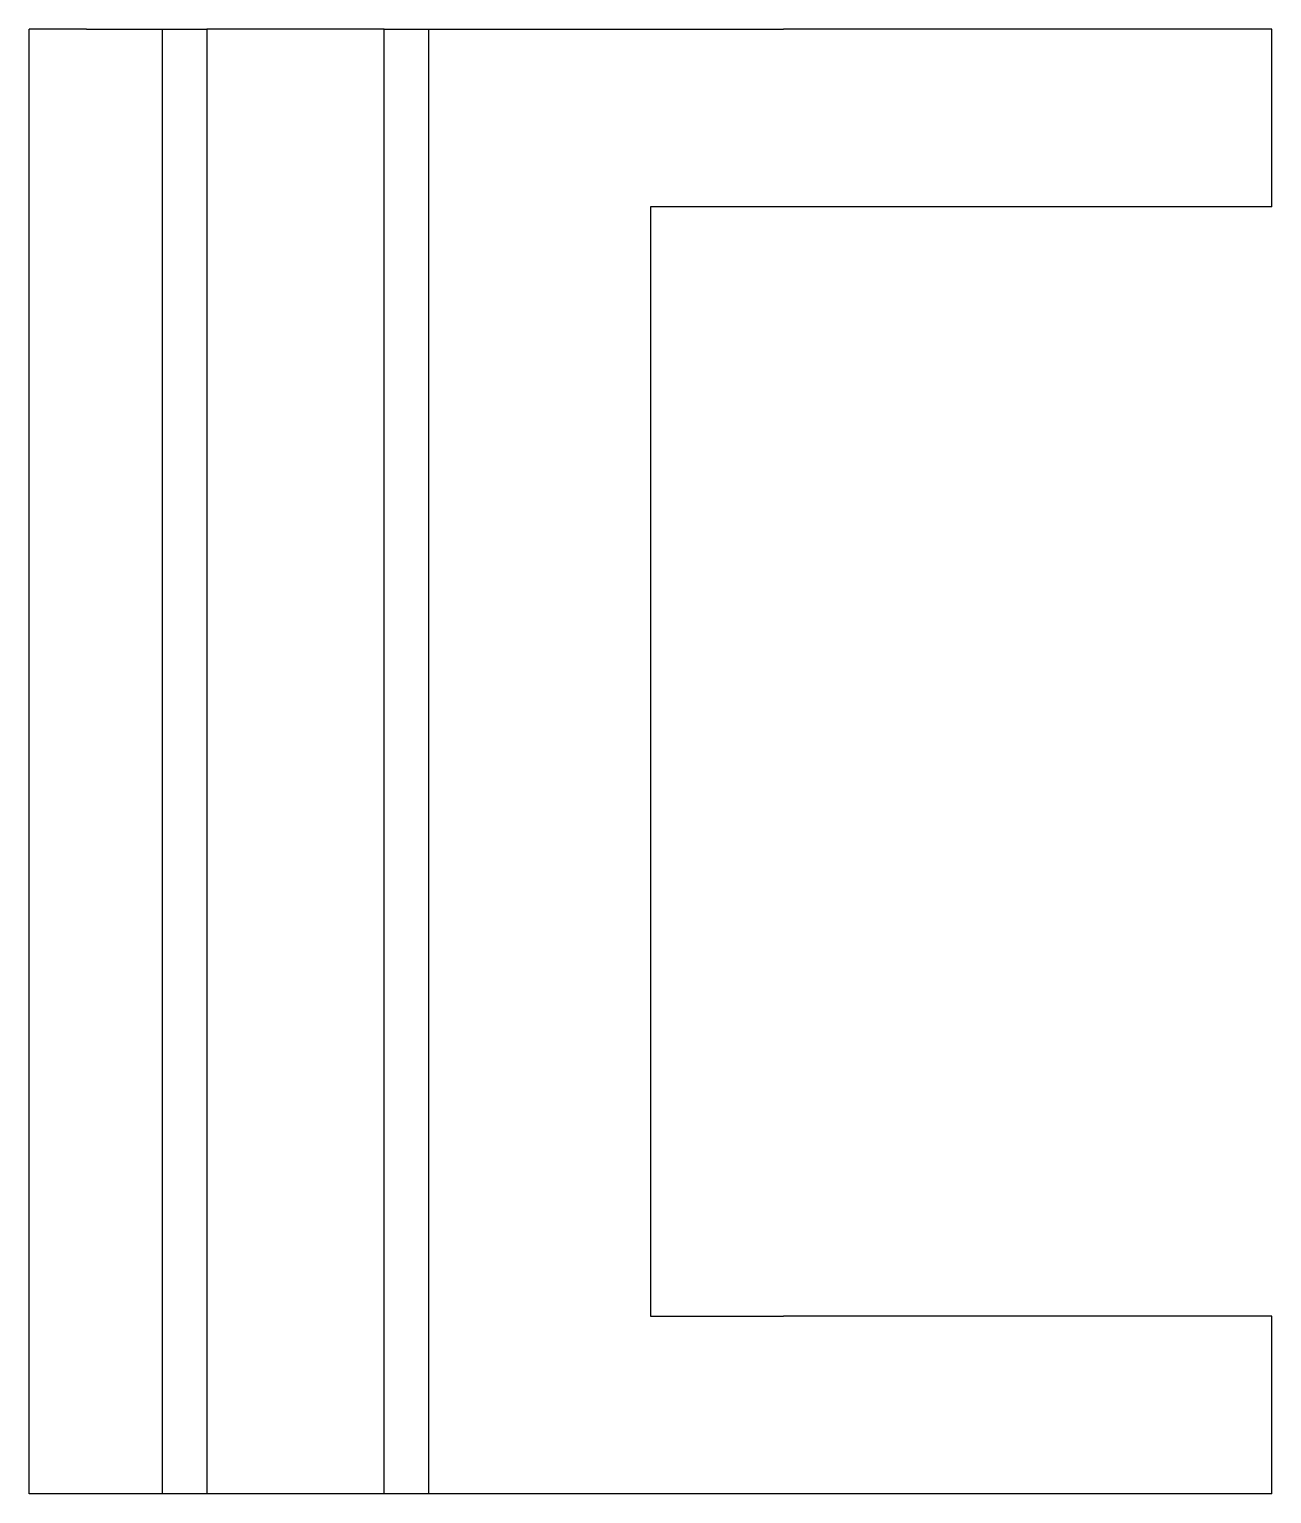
# Model space of a CAD drawing. Header units: metres. Extents: x -28 to 0, y -33 to 0.
import ezdxf

# ---------------------------------------------------------------- set-up
doc = ezdxf.new("R2010")
doc.units = ezdxf.units.M

msp = doc.modelspace()

# ---------------------------------------------------------------- linework, layer by layer
for points in [[(-28, -33), (-28, -32.34), (-28, -31.68), (-28, -31.02), (-28, -30.36), (-28, -29.7), (-28, -29.04), (-28, -28.38), (-28, -27.72), (-28, -27.06), (-28, -26.4), (-28, -25.74), (-28, -25.08), (-28, -24.42), (-28, -23.76), (-28, -23.1), (-28, -22.44), (-28, -21.78), (-28, -21.12), (-28, -20.46), (-28, -19.8), (-28, -19.14), (-28, -18.48), (-28, -17.82), (-28, -17.16), (-28, -16.5), (-28, -15.84), (-28, -15.18), (-28, -14.52), (-28, -13.86), (-28, -13.2), (-28, -12.54), (-28, -11.88), (-28, -11.22), (-28, -10.56), (-28, -9.9), (-28, -9.24), (-28, -8.58), (-28, -7.92), (-28, -7.26), (-28, -6.6), (-28, -5.94), (-28, -5.28), (-28, -4.62), (-28, -3.96), (-28, -3.3), (-28, -2.64), (-28, -1.98), (-28, -1.32), (-28, -0.66), (-28, 0)], [(-26.714, 0), (-26.762, 0), (-26.81, 0), (-26.858, 0), (-26.905, 0), (-26.95, 0), (-26.995, 0), (-27.04, 0), (-27.082, 0), (-27.123, 0), (-27.165, 0), (-27.206, 0), (-27.244, 0), (-27.283, 0), (-27.321, 0), (-27.357, 0), (-27.392, 0), (-27.427, 0), (-27.461, 0), (-27.493, 0), (-27.524, 0), (-27.556, 0), (-27.586, 0), (-27.613, 0), (-27.641, 0), (-27.669, 0), (-27.694, 0), (-27.718, 0), (-27.743, 0), (-27.765, 0), (-27.786, 0), (-27.807, 0), (-27.828, 0), (-27.845, 0), (-27.862, 0), (-27.879, 0), (-27.895, 0), (-27.908, 0), (-27.922, 0), (-27.935, 0), (-27.946, 0), (-27.955, 0), (-27.965, 0), (-27.974, 0), (-27.979, 0), (-27.985, 0), (-27.991, 0), (-27.994, 0), (-27.996, 0), (-27.998, 0), (-28, 0)], [(-26.714, 0), (-26.65, 0), (-26.586, 0), (-26.522, 0), (-26.46, 0), (-26.4, 0), (-26.34, 0), (-26.281, 0), (-26.224, 0), (-26.169, 0), (-26.113, 0), (-26.059, 0), (-26.008, 0), (-25.957, 0), (-25.905, 0), (-25.857, 0), (-25.811, 0), (-25.764, 0), (-25.718, 0), (-25.676, 0), (-25.634, 0), (-25.592, 0), (-25.553, 0), (-25.515, 0), (-25.478, 0), (-25.441, 0), (-25.408, 0), (-25.376, 0), (-25.343, 0), (-25.313, 0), (-25.285, 0), (-25.257, 0), (-25.23, 0), (-25.206, 0), (-25.184, 0), (-25.161, 0), (-25.14, 0), (-25.122, 0), (-25.104, 0), (-25.087, 0), (-25.073, 0), (-25.06, 0), (-25.047, 0), (-25.035, 0), (-25.028, 0), (-25.02, 0), (-25.012, 0), (-25.008, 0), (-25.005, 0), (-25.003, 0), (-25, 0)], [(-25, -33), (-25, -32.34), (-25, -31.68), (-25, -31.02), (-25, -30.36), (-25, -29.7), (-25, -29.04), (-25, -28.38), (-25, -27.72), (-25, -27.06), (-25, -26.4), (-25, -25.74), (-25, -25.08), (-25, -24.42), (-25, -23.76), (-25, -23.1), (-25, -22.44), (-25, -21.78), (-25, -21.12), (-25, -20.46), (-25, -19.8), (-25, -19.14), (-25, -18.48), (-25, -17.82), (-25, -17.16), (-25, -16.5), (-25, -15.84), (-25, -15.18), (-25, -14.52), (-25, -13.86), (-25, -13.2), (-25, -12.54), (-25, -11.88), (-25, -11.22), (-25, -10.56), (-25, -9.9), (-25, -9.24), (-25, -8.58), (-25, -7.92), (-25, -7.26), (-25, -6.6), (-25, -5.94), (-25, -5.28), (-25, -4.62), (-25, -3.96), (-25, -3.3), (-25, -2.64), (-25, -1.98), (-25, -1.32), (-25, -0.66), (-25, 0)], [(-25, 0), (-24.98, 0), (-24.96, 0), (-24.94, 0), (-24.92, 0), (-24.9, 0), (-24.88, 0), (-24.86, 0), (-24.84, 0), (-24.82, 0), (-24.8, 0), (-24.78, 0), (-24.76, 0), (-24.74, 0), (-24.72, 0), (-24.7, 0), (-24.68, 0), (-24.66, 0), (-24.64, 0), (-24.62, 0), (-24.6, 0), (-24.58, 0), (-24.56, 0), (-24.54, 0), (-24.52, 0), (-24.5, 0), (-24.48, 0), (-24.46, 0), (-24.44, 0), (-24.42, 0), (-24.4, 0), (-24.38, 0), (-24.36, 0), (-24.34, 0), (-24.32, 0), (-24.3, 0), (-24.28, 0), (-24.26, 0), (-24.24, 0), (-24.22, 0), (-24.2, 0), (-24.18, 0), (-24.16, 0), (-24.14, 0), (-24.12, 0), (-24.1, 0), (-24.08, 0), (-24.06, 0), (-24.04, 0), (-24.02, 0), (-24, 0)], [(-20, 0), (-20.08, 0), (-20.16, 0), (-20.24, 0), (-20.32, 0), (-20.4, 0), (-20.48, 0), (-20.56, 0), (-20.64, 0), (-20.72, 0), (-20.8, 0), (-20.88, 0), (-20.96, 0), (-21.04, 0), (-21.12, 0), (-21.2, 0), (-21.28, 0), (-21.36, 0), (-21.44, 0), (-21.52, 0), (-21.6, 0), (-21.68, 0), (-21.76, 0), (-21.84, 0), (-21.92, 0), (-22, 0), (-22.08, 0), (-22.16, 0), (-22.24, 0), (-22.32, 0), (-22.4, 0), (-22.48, 0), (-22.56, 0), (-22.64, 0), (-22.72, 0), (-22.8, 0), (-22.88, 0), (-22.96, 0), (-23.04, 0), (-23.12, 0), (-23.2, 0), (-23.28, 0), (-23.36, 0), (-23.44, 0), (-23.52, 0), (-23.6, 0), (-23.68, 0), (-23.76, 0), (-23.84, 0), (-23.92, 0), (-24, 0)], [(-24, 0), (-24, -0.66), (-24, -1.32), (-24, -1.98), (-24, -2.64), (-24, -3.3), (-24, -3.96), (-24, -4.62), (-24, -5.28), (-24, -5.94), (-24, -6.6), (-24, -7.26), (-24, -7.92), (-24, -8.58), (-24, -9.24), (-24, -9.9), (-24, -10.56), (-24, -11.22), (-24, -11.88), (-24, -12.54), (-24, -13.2), (-24, -13.86), (-24, -14.52), (-24, -15.18), (-24, -15.84), (-24, -16.5), (-24, -17.16), (-24, -17.82), (-24, -18.48), (-24, -19.14), (-24, -19.8), (-24, -20.46), (-24, -21.12), (-24, -21.78), (-24, -22.44), (-24, -23.1), (-24, -23.76), (-24, -24.42), (-24, -25.08), (-24, -25.74), (-24, -26.4), (-24, -27.06), (-24, -27.72), (-24, -28.38), (-24, -29.04), (-24, -29.7), (-24, -30.36), (-24, -31.02), (-24, -31.68), (-24, -32.34), (-24, -33)], [(-20, -33), (-20, -32.34), (-20, -31.68), (-20, -31.02), (-20, -30.36), (-20, -29.7), (-20, -29.04), (-20, -28.38), (-20, -27.72), (-20, -27.06), (-20, -26.4), (-20, -25.74), (-20, -25.08), (-20, -24.42), (-20, -23.76), (-20, -23.1), (-20, -22.44), (-20, -21.78), (-20, -21.12), (-20, -20.46), (-20, -19.8), (-20, -19.14), (-20, -18.48), (-20, -17.82), (-20, -17.16), (-20, -16.5), (-20, -15.84), (-20, -15.18), (-20, -14.52), (-20, -13.86), (-20, -13.2), (-20, -12.54), (-20, -11.88), (-20, -11.22), (-20, -10.56), (-20, -9.9), (-20, -9.24), (-20, -8.58), (-20, -7.92), (-20, -7.26), (-20, -6.6), (-20, -5.94), (-20, -5.28), (-20, -4.62), (-20, -3.96), (-20, -3.3), (-20, -2.64), (-20, -1.98), (-20, -1.32), (-20, -0.66), (-20, 0)], [(-20, 0), (-19.98, 0), (-19.96, 0), (-19.94, 0), (-19.92, 0), (-19.9, 0), (-19.88, 0), (-19.86, 0), (-19.84, 0), (-19.82, 0), (-19.8, 0), (-19.78, 0), (-19.76, 0), (-19.74, 0), (-19.72, 0), (-19.7, 0), (-19.68, 0), (-19.66, 0), (-19.64, 0), (-19.62, 0), (-19.6, 0), (-19.58, 0), (-19.56, 0), (-19.54, 0), (-19.52, 0), (-19.5, 0), (-19.48, 0), (-19.46, 0), (-19.44, 0), (-19.42, 0), (-19.4, 0), (-19.38, 0), (-19.36, 0), (-19.34, 0), (-19.32, 0), (-19.3, 0), (-19.28, 0), (-19.26, 0), (-19.24, 0), (-19.22, 0), (-19.2, 0), (-19.18, 0), (-19.16, 0), (-19.14, 0), (-19.12, 0), (-19.1, 0), (-19.08, 0), (-19.06, 0), (-19.04, 0), (-19.02, 0), (-19, 0)], [(-19, 0), (-19, -0.66), (-19, -1.32), (-19, -1.98), (-19, -2.64), (-19, -3.3), (-19, -3.96), (-19, -4.62), (-19, -5.28), (-19, -5.94), (-19, -6.6), (-19, -7.26), (-19, -7.92), (-19, -8.58), (-19, -9.24), (-19, -9.9), (-19, -10.56), (-19, -11.22), (-19, -11.88), (-19, -12.54), (-19, -13.2), (-19, -13.86), (-19, -14.52), (-19, -15.18), (-19, -15.84), (-19, -16.5), (-19, -17.16), (-19, -17.82), (-19, -18.48), (-19, -19.14), (-19, -19.8), (-19, -20.46), (-19, -21.12), (-19, -21.78), (-19, -22.44), (-19, -23.1), (-19, -23.76), (-19, -24.42), (-19, -25.08), (-19, -25.74), (-19, -26.4), (-19, -27.06), (-19, -27.72), (-19, -28.38), (-19, -29.04), (-19, -29.7), (-19, -30.36), (-19, -31.02), (-19, -31.68), (-19, -32.34), (-19, -33)], [(-19, 0), (-18.986, 0), (-18.972, 0), (-18.958, 0), (-18.932, 0), (-18.89, 0), (-18.848, 0), (-18.805, 0), (-18.74, 0), (-18.67, 0), (-18.601, 0), (-18.524, 0), (-18.427, 0), (-18.331, 0), (-18.235, 0), (-18.121, 0), (-17.999, 0), (-17.878, 0), (-17.753, 0), (-17.608, 0), (-17.462, 0), (-17.317, 0), (-17.159, 0), (-16.992, 0), (-16.824, 0), (-16.657, 0), (-16.47, 0), (-16.282, 0), (-16.095, 0), (-15.9, 0), (-15.695, 0), (-15.49, 0), (-15.286, 0), (-15.068, 0), (-14.848, 0), (-14.628, 0), (-14.405, 0), (-14.173, 0), (-13.941, 0), (-13.709, 0), (-13.47, 0), (-13.228, 0), (-12.987, 0), (-12.745, 0), (-12.497, 0), (-12.249, 0), (-12.002, 0), (-11.752, 0), (-11.502, 0), (-11.251, 0), (-11, 0)], [(-5, 0), (-5.12, 0), (-5.24, 0), (-5.36, 0), (-5.48, 0), (-5.6, 0), (-5.72, 0), (-5.84, 0), (-5.96, 0), (-6.08, 0), (-6.2, 0), (-6.32, 0), (-6.44, 0), (-6.56, 0), (-6.68, 0), (-6.8, 0), (-6.92, 0), (-7.04, 0), (-7.16, 0), (-7.28, 0), (-7.4, 0), (-7.52, 0), (-7.64, 0), (-7.76, 0), (-7.88, 0), (-8, 0), (-8.12, 0), (-8.24, 0), (-8.36, 0), (-8.48, 0), (-8.6, 0), (-8.72, 0), (-8.84, 0), (-8.96, 0), (-9.08, 0), (-9.2, 0), (-9.32, 0), (-9.44, 0), (-9.56, 0), (-9.68, 0), (-9.8, 0), (-9.92, 0), (-10.04, 0), (-10.16, 0), (-10.28, 0), (-10.4, 0), (-10.52, 0), (-10.64, 0), (-10.76, 0), (-10.88, 0), (-11, 0)], [(0, 0), (-0.009, 0), (-0.018, 0), (-0.026, 0), (-0.043, 0), (-0.069, 0), (-0.095, 0), (-0.122, 0), (-0.163, 0), (-0.206, 0), (-0.25, 0), (-0.298, 0), (-0.358, 0), (-0.418, 0), (-0.478, 0), (-0.549, 0), (-0.625, 0), (-0.701, 0), (-0.779, 0), (-0.87, 0), (-0.961, 0), (-1.052, 0), (-1.151, 0), (-1.255, 0), (-1.36, 0), (-1.464, 0), (-1.582, 0), (-1.699, 0), (-1.816, 0), (-1.937, 0), (-2.065, 0), (-2.194, 0), (-2.322, 0), (-2.458, 0), (-2.595, 0), (-2.732, 0), (-2.872, 0), (-3.017, 0), (-3.162, 0), (-3.307, 0), (-3.456, 0), (-3.607, 0), (-3.758, 0), (-3.91, 0), (-4.064, 0), (-4.219, 0), (-4.374, 0), (-4.53, 0), (-4.686, 0), (-4.843, 0), (-5, 0)], [(0, -4), (0, -3.92), (0, -3.84), (0, -3.76), (0, -3.68), (0, -3.6), (0, -3.52), (0, -3.44), (0, -3.36), (0, -3.28), (0, -3.2), (0, -3.12), (0, -3.04), (0, -2.96), (0, -2.88), (0, -2.8), (0, -2.72), (0, -2.64), (0, -2.56), (0, -2.48), (0, -2.4), (0, -2.32), (0, -2.24), (0, -2.16), (0, -2.08), (0, -2), (0, -1.92), (0, -1.84), (0, -1.76), (0, -1.68), (0, -1.6), (0, -1.52), (0, -1.44), (0, -1.36), (0, -1.28), (0, -1.2), (0, -1.12), (0, -1.04), (0, -0.96), (0, -0.88), (0, -0.8), (0, -0.72), (0, -0.64), (0, -0.56), (0, -0.48), (0, -0.4), (0, -0.32), (0, -0.24), (0, -0.16), (0, -0.08), (0, 0)], [(-11, -4), (-11.061, -4), (-11.123, -4), (-11.184, -4), (-11.246, -4), (-11.307, -4), (-11.369, -4), (-11.43, -4), (-11.492, -4), (-11.553, -4), (-11.614, -4), (-11.676, -4), (-11.737, -4), (-11.798, -4), (-11.859, -4), (-11.92, -4), (-11.981, -4), (-12.043, -4), (-12.104, -4), (-12.164, -4), (-12.225, -4), (-12.286, -4), (-12.347, -4), (-12.407, -4), (-12.468, -4), (-12.528, -4), (-12.588, -4), (-12.649, -4), (-12.709, -4), (-12.769, -4), (-12.829, -4), (-12.888, -4), (-12.948, -4), (-13.008, -4), (-13.067, -4), (-13.127, -4), (-13.186, -4), (-13.245, -4), (-13.304, -4), (-13.363, -4), (-13.421, -4), (-13.48, -4), (-13.538, -4), (-13.597, -4), (-13.655, -4), (-13.713, -4), (-13.77, -4), (-13.828, -4), (-13.885, -4), (-13.943, -4), (-14, -4)], [(-14, -4), (-14, -4.5), (-14, -5), (-14, -5.5), (-14, -6), (-14, -6.5), (-14, -7), (-14, -7.5), (-14, -8), (-14, -8.5), (-14, -9), (-14, -9.5), (-14, -10), (-14, -10.5), (-14, -11), (-14, -11.5), (-14, -12), (-14, -12.5), (-14, -13), (-14, -13.5), (-14, -14), (-14, -14.5), (-14, -15), (-14, -15.5), (-14, -16), (-14, -16.5), (-14, -17), (-14, -17.5), (-14, -18), (-14, -18.5), (-14, -19), (-14, -19.5), (-14, -20), (-14, -20.5), (-14, -21), (-14, -21.5), (-14, -22), (-14, -22.5), (-14, -23), (-14, -23.5), (-14, -24), (-14, -24.5), (-14, -25), (-14, -25.5), (-14, -26), (-14, -26.5), (-14, -27), (-14, -27.5), (-14, -28), (-14, -28.5), (-14, -29)], [(-5, -4), (-5.12, -4), (-5.24, -4), (-5.36, -4), (-5.48, -4), (-5.6, -4), (-5.72, -4), (-5.84, -4), (-5.96, -4), (-6.08, -4), (-6.2, -4), (-6.32, -4), (-6.44, -4), (-6.56, -4), (-6.68, -4), (-6.8, -4), (-6.92, -4), (-7.04, -4), (-7.16, -4), (-7.28, -4), (-7.4, -4), (-7.52, -4), (-7.64, -4), (-7.76, -4), (-7.88, -4), (-8, -4), (-8.12, -4), (-8.24, -4), (-8.36, -4), (-8.48, -4), (-8.6, -4), (-8.72, -4), (-8.84, -4), (-8.96, -4), (-9.08, -4), (-9.2, -4), (-9.32, -4), (-9.44, -4), (-9.56, -4), (-9.68, -4), (-9.8, -4), (-9.92, -4), (-10.04, -4), (-10.16, -4), (-10.28, -4), (-10.4, -4), (-10.52, -4), (-10.64, -4), (-10.76, -4), (-10.88, -4), (-11, -4)], [(0, -4), (-0.009, -4), (-0.018, -4), (-0.026, -4), (-0.043, -4), (-0.069, -4), (-0.095, -4), (-0.122, -4), (-0.163, -4), (-0.206, -4), (-0.25, -4), (-0.298, -4), (-0.358, -4), (-0.418, -4), (-0.478, -4), (-0.549, -4), (-0.625, -4), (-0.701, -4), (-0.779, -4), (-0.87, -4), (-0.961, -4), (-1.052, -4), (-1.151, -4), (-1.255, -4), (-1.36, -4), (-1.464, -4), (-1.582, -4), (-1.699, -4), (-1.816, -4), (-1.937, -4), (-2.065, -4), (-2.194, -4), (-2.322, -4), (-2.458, -4), (-2.595, -4), (-2.732, -4), (-2.872, -4), (-3.017, -4), (-3.162, -4), (-3.307, -4), (-3.456, -4), (-3.607, -4), (-3.758, -4), (-3.91, -4), (-4.064, -4), (-4.219, -4), (-4.374, -4), (-4.53, -4), (-4.686, -4), (-4.843, -4), (-5, -4)], [(-14, -29), (-13.943, -29), (-13.885, -29), (-13.828, -29), (-13.77, -29), (-13.713, -29), (-13.655, -29), (-13.597, -29), (-13.538, -29), (-13.48, -29), (-13.421, -29), (-13.363, -29), (-13.304, -29), (-13.245, -29), (-13.186, -29), (-13.127, -29), (-13.067, -29), (-13.008, -29), (-12.948, -29), (-12.888, -29), (-12.829, -29), (-12.769, -29), (-12.709, -29), (-12.649, -29), (-12.588, -29), (-12.528, -29), (-12.468, -29), (-12.407, -29), (-12.347, -29), (-12.286, -29), (-12.225, -29), (-12.164, -29), (-12.104, -29), (-12.043, -29), (-11.981, -29), (-11.92, -29), (-11.859, -29), (-11.798, -29), (-11.737, -29), (-11.676, -29), (-11.614, -29), (-11.553, -29), (-11.492, -29), (-11.43, -29), (-11.369, -29), (-11.307, -29), (-11.246, -29), (-11.184, -29), (-11.123, -29), (-11.061, -29), (-11, -29)], [(-5, -29), (-5.12, -29), (-5.24, -29), (-5.36, -29), (-5.48, -29), (-5.6, -29), (-5.72, -29), (-5.84, -29), (-5.96, -29), (-6.08, -29), (-6.2, -29), (-6.32, -29), (-6.44, -29), (-6.56, -29), (-6.68, -29), (-6.8, -29), (-6.92, -29), (-7.04, -29), (-7.16, -29), (-7.28, -29), (-7.4, -29), (-7.52, -29), (-7.64, -29), (-7.76, -29), (-7.88, -29), (-8, -29), (-8.12, -29), (-8.24, -29), (-8.36, -29), (-8.48, -29), (-8.6, -29), (-8.72, -29), (-8.84, -29), (-8.96, -29), (-9.08, -29), (-9.2, -29), (-9.32, -29), (-9.44, -29), (-9.56, -29), (-9.68, -29), (-9.8, -29), (-9.92, -29), (-10.04, -29), (-10.16, -29), (-10.28, -29), (-10.4, -29), (-10.52, -29), (-10.64, -29), (-10.76, -29), (-10.88, -29), (-11, -29)], [(0, -29), (-0.009, -29), (-0.018, -29), (-0.026, -29), (-0.043, -29), (-0.069, -29), (-0.095, -29), (-0.122, -29), (-0.163, -29), (-0.206, -29), (-0.25, -29), (-0.298, -29), (-0.358, -29), (-0.418, -29), (-0.478, -29), (-0.549, -29), (-0.625, -29), (-0.701, -29), (-0.779, -29), (-0.87, -29), (-0.961, -29), (-1.052, -29), (-1.151, -29), (-1.255, -29), (-1.36, -29), (-1.464, -29), (-1.582, -29), (-1.699, -29), (-1.816, -29), (-1.937, -29), (-2.065, -29), (-2.194, -29), (-2.322, -29), (-2.458, -29), (-2.595, -29), (-2.732, -29), (-2.872, -29), (-3.017, -29), (-3.162, -29), (-3.307, -29), (-3.456, -29), (-3.607, -29), (-3.758, -29), (-3.91, -29), (-4.064, -29), (-4.219, -29), (-4.374, -29), (-4.53, -29), (-4.686, -29), (-4.843, -29), (-5, -29)], [(0, -33), (0, -32.92), (0, -32.84), (0, -32.76), (0, -32.68), (0, -32.6), (0, -32.52), (0, -32.44), (0, -32.36), (0, -32.28), (0, -32.2), (0, -32.12), (0, -32.04), (0, -31.96), (0, -31.88), (0, -31.8), (0, -31.72), (0, -31.64), (0, -31.56), (0, -31.48), (0, -31.4), (0, -31.32), (0, -31.24), (0, -31.16), (0, -31.08), (0, -31), (0, -30.92), (0, -30.84), (0, -30.76), (0, -30.68), (0, -30.6), (0, -30.52), (0, -30.44), (0, -30.36), (0, -30.28), (0, -30.2), (0, -30.12), (0, -30.04), (0, -29.96), (0, -29.88), (0, -29.8), (0, -29.72), (0, -29.64), (0, -29.56), (0, -29.48), (0, -29.4), (0, -29.32), (0, -29.24), (0, -29.16), (0, -29.08), (0, -29)], [(-26.714, -33), (-26.762, -33), (-26.81, -33), (-26.858, -33), (-26.905, -33), (-26.95, -33), (-26.995, -33), (-27.04, -33), (-27.082, -33), (-27.123, -33), (-27.165, -33), (-27.206, -33), (-27.244, -33), (-27.283, -33), (-27.321, -33), (-27.357, -33), (-27.392, -33), (-27.427, -33), (-27.461, -33), (-27.493, -33), (-27.524, -33), (-27.556, -33), (-27.586, -33), (-27.613, -33), (-27.641, -33), (-27.669, -33), (-27.694, -33), (-27.718, -33), (-27.743, -33), (-27.765, -33), (-27.786, -33), (-27.807, -33), (-27.828, -33), (-27.845, -33), (-27.862, -33), (-27.879, -33), (-27.895, -33), (-27.908, -33), (-27.922, -33), (-27.935, -33), (-27.946, -33), (-27.955, -33), (-27.965, -33), (-27.974, -33), (-27.979, -33), (-27.985, -33), (-27.991, -33), (-27.994, -33), (-27.996, -33), (-27.998, -33), (-28, -33)], [(-25, -33), (-25.003, -33), (-25.005, -33), (-25.008, -33), (-25.012, -33), (-25.02, -33), (-25.028, -33), (-25.035, -33), (-25.047, -33), (-25.06, -33), (-25.073, -33), (-25.087, -33), (-25.104, -33), (-25.122, -33), (-25.14, -33), (-25.161, -33), (-25.184, -33), (-25.206, -33), (-25.23, -33), (-25.257, -33), (-25.285, -33), (-25.313, -33), (-25.343, -33), (-25.376, -33), (-25.408, -33), (-25.441, -33), (-25.478, -33), (-25.515, -33), (-25.553, -33), (-25.592, -33), (-25.634, -33), (-25.676, -33), (-25.718, -33), (-25.764, -33), (-25.811, -33), (-25.857, -33), (-25.905, -33), (-25.957, -33), (-26.008, -33), (-26.059, -33), (-26.113, -33), (-26.169, -33), (-26.224, -33), (-26.281, -33), (-26.34, -33), (-26.4, -33), (-26.46, -33), (-26.522, -33), (-26.586, -33), (-26.65, -33), (-26.714, -33)], [(-24, -33), (-24.02, -33), (-24.04, -33), (-24.06, -33), (-24.08, -33), (-24.1, -33), (-24.12, -33), (-24.14, -33), (-24.16, -33), (-24.18, -33), (-24.2, -33), (-24.22, -33), (-24.24, -33), (-24.26, -33), (-24.28, -33), (-24.3, -33), (-24.32, -33), (-24.34, -33), (-24.36, -33), (-24.38, -33), (-24.4, -33), (-24.42, -33), (-24.44, -33), (-24.46, -33), (-24.48, -33), (-24.5, -33), (-24.52, -33), (-24.54, -33), (-24.56, -33), (-24.58, -33), (-24.6, -33), (-24.62, -33), (-24.64, -33), (-24.66, -33), (-24.68, -33), (-24.7, -33), (-24.72, -33), (-24.74, -33), (-24.76, -33), (-24.78, -33), (-24.8, -33), (-24.82, -33), (-24.84, -33), (-24.86, -33), (-24.88, -33), (-24.9, -33), (-24.92, -33), (-24.94, -33), (-24.96, -33), (-24.98, -33), (-25, -33)], [(-20, -33), (-20.08, -33), (-20.16, -33), (-20.24, -33), (-20.32, -33), (-20.4, -33), (-20.48, -33), (-20.56, -33), (-20.64, -33), (-20.72, -33), (-20.8, -33), (-20.88, -33), (-20.96, -33), (-21.04, -33), (-21.12, -33), (-21.2, -33), (-21.28, -33), (-21.36, -33), (-21.44, -33), (-21.52, -33), (-21.6, -33), (-21.68, -33), (-21.76, -33), (-21.84, -33), (-21.92, -33), (-22, -33), (-22.08, -33), (-22.16, -33), (-22.24, -33), (-22.32, -33), (-22.4, -33), (-22.48, -33), (-22.56, -33), (-22.64, -33), (-22.72, -33), (-22.8, -33), (-22.88, -33), (-22.96, -33), (-23.04, -33), (-23.12, -33), (-23.2, -33), (-23.28, -33), (-23.36, -33), (-23.44, -33), (-23.52, -33), (-23.6, -33), (-23.68, -33), (-23.76, -33), (-23.84, -33), (-23.92, -33), (-24, -33)], [(-19, -33), (-19.02, -33), (-19.04, -33), (-19.06, -33), (-19.08, -33), (-19.1, -33), (-19.12, -33), (-19.14, -33), (-19.16, -33), (-19.18, -33), (-19.2, -33), (-19.22, -33), (-19.24, -33), (-19.26, -33), (-19.28, -33), (-19.3, -33), (-19.32, -33), (-19.34, -33), (-19.36, -33), (-19.38, -33), (-19.4, -33), (-19.42, -33), (-19.44, -33), (-19.46, -33), (-19.48, -33), (-19.5, -33), (-19.52, -33), (-19.54, -33), (-19.56, -33), (-19.58, -33), (-19.6, -33), (-19.62, -33), (-19.64, -33), (-19.66, -33), (-19.68, -33), (-19.7, -33), (-19.72, -33), (-19.74, -33), (-19.76, -33), (-19.78, -33), (-19.8, -33), (-19.82, -33), (-19.84, -33), (-19.86, -33), (-19.88, -33), (-19.9, -33), (-19.92, -33), (-19.94, -33), (-19.96, -33), (-19.98, -33), (-20, -33)], [(-11, -33), (-11.251, -33), (-11.502, -33), (-11.752, -33), (-12.002, -33), (-12.249, -33), (-12.497, -33), (-12.745, -33), (-12.987, -33), (-13.228, -33), (-13.47, -33), (-13.709, -33), (-13.941, -33), (-14.173, -33), (-14.405, -33), (-14.628, -33), (-14.848, -33), (-15.068, -33), (-15.286, -33), (-15.49, -33), (-15.695, -33), (-15.9, -33), (-16.095, -33), (-16.282, -33), (-16.47, -33), (-16.657, -33), (-16.824, -33), (-16.992, -33), (-17.159, -33), (-17.317, -33), (-17.462, -33), (-17.608, -33), (-17.753, -33), (-17.878, -33), (-17.999, -33), (-18.121, -33), (-18.235, -33), (-18.331, -33), (-18.427, -33), (-18.524, -33), (-18.601, -33), (-18.67, -33), (-18.74, -33), (-18.805, -33), (-18.848, -33), (-18.89, -33), (-18.932, -33), (-18.958, -33), (-18.972, -33), (-18.986, -33), (-19, -33)], [(-5, -33), (-5.12, -33), (-5.24, -33), (-5.36, -33), (-5.48, -33), (-5.6, -33), (-5.72, -33), (-5.84, -33), (-5.96, -33), (-6.08, -33), (-6.2, -33), (-6.32, -33), (-6.44, -33), (-6.56, -33), (-6.68, -33), (-6.8, -33), (-6.92, -33), (-7.04, -33), (-7.16, -33), (-7.28, -33), (-7.4, -33), (-7.52, -33), (-7.64, -33), (-7.76, -33), (-7.88, -33), (-8, -33), (-8.12, -33), (-8.24, -33), (-8.36, -33), (-8.48, -33), (-8.6, -33), (-8.72, -33), (-8.84, -33), (-8.96, -33), (-9.08, -33), (-9.2, -33), (-9.32, -33), (-9.44, -33), (-9.56, -33), (-9.68, -33), (-9.8, -33), (-9.92, -33), (-10.04, -33), (-10.16, -33), (-10.28, -33), (-10.4, -33), (-10.52, -33), (-10.64, -33), (-10.76, -33), (-10.88, -33), (-11, -33)], [(0, -33), (-0.009, -33), (-0.018, -33), (-0.026, -33), (-0.043, -33), (-0.069, -33), (-0.095, -33), (-0.122, -33), (-0.163, -33), (-0.206, -33), (-0.25, -33), (-0.298, -33), (-0.358, -33), (-0.418, -33), (-0.478, -33), (-0.549, -33), (-0.625, -33), (-0.701, -33), (-0.779, -33), (-0.87, -33), (-0.961, -33), (-1.052, -33), (-1.151, -33), (-1.255, -33), (-1.36, -33), (-1.464, -33), (-1.582, -33), (-1.699, -33), (-1.816, -33), (-1.937, -33), (-2.065, -33), (-2.194, -33), (-2.322, -33), (-2.458, -33), (-2.595, -33), (-2.732, -33), (-2.872, -33), (-3.017, -33), (-3.162, -33), (-3.307, -33), (-3.456, -33), (-3.607, -33), (-3.758, -33), (-3.91, -33), (-4.064, -33), (-4.219, -33), (-4.374, -33), (-4.53, -33), (-4.686, -33), (-4.843, -33), (-5, -33)]]:
    msp.add_lwpolyline(points)

doc.saveas('drawing.dxf')
